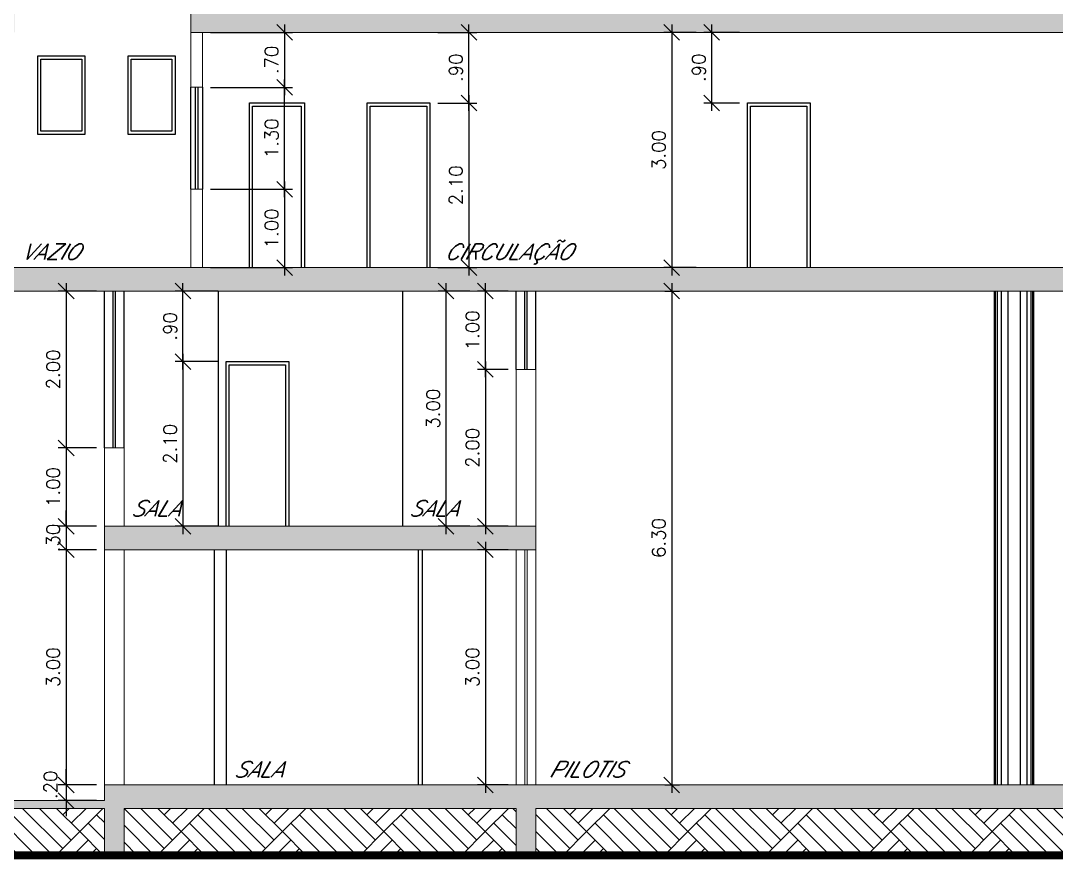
# Model space of a CAD drawing. Header units: millimetres. Extents: x 521 to 1055, y 261 to 520.
# Drawn here: x 800.36 to 813.57, y 472.3 to 483 of the extents above; entities that cross this region are included whole.
import ezdxf

# ---------------------------------------------------------------- set-up
doc = ezdxf.new("R2010")
doc.units = ezdxf.units.MM
doc.linetypes.add('CONTINU', pattern=[0])
doc.layers.add('0.1', color=8, linetype='Continuous', lineweight=13)
doc.styles.add('ROMANS', font='romans')
doc.styles.get("Standard").update_dxf_attribs({"font": 'romans.shx'})
doc.dimstyles.new('Fares Eng - 50', dxfattribs={"dimscale": 2, "dimtxt": 0.085, "dimasz": 0.1, "dimexe": 0.05, "dimexo": 0.05, "dimgap": 0.04, "dimtad": 1, "dimzin": 4, "dimdsep": 46, "dimtxsty": 'ROMANS', "dimblk1": 'OBLIQUE', "dimblk2": 'OBLIQUE', "dimsah": 1, "dimcen": 0.05, "dimdle": 0.05, "dimclrd": 8, "dimclre": 8, "dimclrt": 8, "dimaunit": 1, "dimadec": 0, "dimazin": 0, "dimtfac": 1, "dimtix": 1, "dimtmove": 2, "dimatfit": 0, "dimldrblk": 'OPEN90', "dimfxl": 1, "dimtolj": 1, "dimtzin": 0, "dimarcsym": 0})
pattern_1 = [(50, (0, 0), (0.273277003, -0.02390863), [0.028575, -0.314325]), (355, (0, 0), (-0.05286424, 0.286584964), [0.02286, -0.25146]), (100.451, (0.02277, -0.002), (0.22041375, 0.26267503), [0.024285, -0.267135]), (46.1842, (0, 0.0762), (0.40661856, -0.06306349), [0.0428625, -0.4714875]), (96.6356, (0.0339, 0.07094), (0.35610635, 0.37113833), [0.0364275, -0.4007025]), (351.184, (0, 0.0762), (0.3561069, 0.37113768), [0.03429, -0.37719]), (21, (0.0381, 0.05715), (0.22742232, -0.15339828), [0.028575, -0.314325]), (326, (0.0381, 0.05715), (0.09270304, 0.27628195), [0.02286, -0.25146]), (71.4514, (0.05705, 0.04437), (0.320124736, 0.12288429), [0.024285, -0.267135]), (37.5, (0, 0), (0.004632905, 0.126832558), [0, -0.248412, 0, -0.25527, 0, -0.2524125]), (7.5, (0, 0), (0.100229494, 0.150270862), [0, -0.145542, 0, -0.242697, 0, -0.0962025]), (327.5, (-0.08496, 0), (0.203385893, -0.008593116), [0, -0.09525, 0, -0.29718, 0, -0.394335]), (317.5, (-0.12306, 0), (0.222193772, 0.038139737), [0, -0.123825, 0, -0.197358, 0, -0.280035])]

# ---------------------------------------------------------------- blocks, each defined once
blk = doc.blocks.new('_OBLIQUE')
at = {"color": 0, "linetype": 'ByBlock'}
blk.add_line((-0.5, -0.5), (0.5, 0.5), dxfattribs=at)
blk = doc.blocks.new('*D2144')
at = {"layer": '0.1', "color": 8, "linetype": 'CONTINU', "lineweight": -2, "transparency": 16777216}
for p, q in [((809.173, 481.846), (809.173, 482.946)), ((809.528, 482.846), (809.073, 482.846)), ((809.528, 481.946), (809.073, 481.946))]:
    blk.add_line(p, q, dxfattribs=at)
at = {"layer": 'DEFPOINTS', "color": 0, "linetype": 'CONTINU', "lineweight": -2, "transparency": 16777216}
for p in [(809.173, 482.846), (809.628, 482.846), (809.628, 481.946)]:
    blk.add_point(p, dxfattribs=at)
at = {"layer": '0.1', "color": 8, "linetype": 'CONTINU', "lineweight": -2, "transparency": 16777216, "xscale": 0.2, "yscale": 0.2, "zscale": 0.2}
for p, rotation in [((809.173, 482.846), 90), ((809.173, 481.946), 270)]:
    blk.add_blockref('_OBLIQUE', p, dxfattribs=dict(at, rotation=rotation))
at = {"layer": '0.1', "color": 8, "linetype": 'CONTINU', "lineweight": -2, "transparency": 16777216, "insert": (809.008, 482.396), "char_height": 0.17, "attachment_point": 5, "rotation": 90, "style": 'ROMANS'}
blk.add_mtext('\\A1;.90', dxfattribs=at)
blk = doc.blocks.new('_Open90')
at = {"color": 0, "linetype": 'ByBlock', "lineweight": -2}
for p, q in [((0, 0), (-1, 0)), ((-0.5, 0.5), (0, 0)), ((0, 0), (-0.5, -0.5))]:
    blk.add_line(p, q, dxfattribs=at)
blk = doc.blocks.new('*D2131')
at = {"layer": '0.1', "color": 8, "linetype": 'CONTINU', "lineweight": -2, "transparency": 16777216}
for p, q in [((808.663, 482.946), (808.663, 479.746)), ((808.973, 482.846), (808.563, 482.846)), ((808.973, 479.846), (808.563, 479.846))]:
    blk.add_line(p, q, dxfattribs=at)
at = {"layer": 'DEFPOINTS', "color": 0, "linetype": 'CONTINU', "lineweight": -2, "transparency": 16777216}
for p in [(809.073, 482.846), (808.663, 479.846), (809.073, 479.846)]:
    blk.add_point(p, dxfattribs=at)
at = {"layer": '0.1', "color": 8, "linetype": 'CONTINU', "lineweight": -2, "transparency": 16777216, "xscale": 0.2, "yscale": 0.2, "zscale": 0.2}
for p, rotation in [((808.663, 482.846), 90), ((808.663, 479.846), 270)]:
    blk.add_blockref('_OBLIQUE', p, dxfattribs=dict(at, rotation=rotation))
at = {"layer": '0.1', "color": 8, "linetype": 'CONTINU', "lineweight": -2, "transparency": 16777216, "insert": (808.498, 481.346), "char_height": 0.17, "attachment_point": 5, "rotation": 90, "style": 'ROMANS'}
blk.add_mtext('\\A1;3.00', dxfattribs=at)
blk = doc.blocks.new('*D2138')
at = {"layer": '0.1', "color": 8, "linetype": 'CONTINU', "lineweight": -2, "transparency": 16777216}
for p, q in [((806.076, 482.046), (806.076, 479.746)), ((805.678, 481.946), (806.176, 481.946)), ((805.678, 479.846), (806.176, 479.846))]:
    blk.add_line(p, q, dxfattribs=at)
at = {"layer": 'DEFPOINTS', "color": 0, "linetype": 'CONTINU', "lineweight": -2, "transparency": 16777216}
for p in [(805.578, 481.946), (805.578, 479.846), (806.076, 479.846)]:
    blk.add_point(p, dxfattribs=at)
at = {"layer": '0.1', "color": 8, "linetype": 'CONTINU', "lineweight": -2, "transparency": 16777216, "xscale": 0.2, "yscale": 0.2, "zscale": 0.2}
for p, rotation in [((806.076, 481.946), 90), ((806.076, 479.846), 270)]:
    blk.add_blockref('_OBLIQUE', p, dxfattribs=dict(at, rotation=rotation))
at = {"layer": '0.1', "color": 8, "linetype": 'CONTINU', "lineweight": -2, "transparency": 16777216, "insert": (805.911, 480.896), "char_height": 0.17, "attachment_point": 5, "rotation": 90, "style": 'ROMANS'}
blk.add_mtext('\\A1;2.10', dxfattribs=at)
blk = doc.blocks.new('*D2139')
at = {"layer": '0.1', "color": 8, "linetype": 'CONTINU', "lineweight": -2, "transparency": 16777216}
for p, q in [((806.076, 481.846), (806.076, 482.946)), ((805.678, 482.846), (806.176, 482.846)), ((805.678, 481.946), (806.176, 481.946))]:
    blk.add_line(p, q, dxfattribs=at)
at = {"layer": 'DEFPOINTS', "color": 0, "linetype": 'CONTINU', "lineweight": -2, "transparency": 16777216}
for p in [(805.578, 482.846), (806.076, 482.846), (805.578, 481.946)]:
    blk.add_point(p, dxfattribs=at)
at = {"layer": '0.1', "color": 8, "linetype": 'CONTINU', "lineweight": -2, "transparency": 16777216, "xscale": 0.2, "yscale": 0.2, "zscale": 0.2}
for p, rotation in [((806.076, 482.846), 90), ((806.076, 481.946), 270)]:
    blk.add_blockref('_OBLIQUE', p, dxfattribs=dict(at, rotation=rotation))
at = {"layer": '0.1', "color": 8, "linetype": 'CONTINU', "lineweight": -2, "transparency": 16777216, "insert": (805.911, 482.396), "char_height": 0.17, "attachment_point": 5, "rotation": 90, "style": 'ROMANS'}
blk.add_mtext('\\A1;.90', dxfattribs=at)
blk = doc.blocks.new('*D2190')
at = {"layer": '0.1', "color": 8, "linetype": 'CONTINU', "lineweight": -2, "transparency": 16777216}
for p, q in [((803.725, 480.946), (803.725, 479.746)), ((802.778, 480.846), (803.825, 480.846)), ((802.778, 479.846), (803.825, 479.846))]:
    blk.add_line(p, q, dxfattribs=at)
at = {"layer": 'DEFPOINTS', "color": 0, "linetype": 'CONTINU', "lineweight": -2, "transparency": 16777216}
for p in [(802.678, 480.846), (802.678, 479.846), (803.725, 479.846)]:
    blk.add_point(p, dxfattribs=at)
at = {"layer": '0.1', "color": 8, "linetype": 'CONTINU', "lineweight": -2, "transparency": 16777216, "xscale": 0.2, "yscale": 0.2, "zscale": 0.2}
for p, rotation in [((803.725, 480.846), 90), ((803.725, 479.846), 270)]:
    blk.add_blockref('_OBLIQUE', p, dxfattribs=dict(at, rotation=rotation))
at = {"layer": '0.1', "color": 8, "linetype": 'CONTINU', "lineweight": -2, "transparency": 16777216, "insert": (803.56, 480.346), "char_height": 0.17, "attachment_point": 5, "rotation": 90, "style": 'ROMANS'}
blk.add_mtext('\\A1;1.00', dxfattribs=at)
blk = doc.blocks.new('*D2191')
at = {"layer": '0.1', "color": 8, "linetype": 'CONTINU', "lineweight": -2, "transparency": 16777216}
for p, q in [((802.778, 482.146), (803.825, 482.146)), ((803.725, 480.746), (803.725, 482.246)), ((802.778, 480.846), (803.825, 480.846))]:
    blk.add_line(p, q, dxfattribs=at)
at = {"layer": 'DEFPOINTS', "color": 0, "linetype": 'CONTINU', "lineweight": -2, "transparency": 16777216}
for p in [(802.678, 482.146), (803.725, 482.146), (802.678, 480.846)]:
    blk.add_point(p, dxfattribs=at)
at = {"layer": '0.1', "color": 8, "linetype": 'CONTINU', "lineweight": -2, "transparency": 16777216, "xscale": 0.2, "yscale": 0.2, "zscale": 0.2}
for p, rotation in [((803.725, 482.146), 90), ((803.725, 480.846), 270)]:
    blk.add_blockref('_OBLIQUE', p, dxfattribs=dict(at, rotation=rotation))
at = {"layer": '0.1', "color": 8, "linetype": 'CONTINU', "lineweight": -2, "transparency": 16777216, "insert": (803.56, 481.496), "char_height": 0.17, "attachment_point": 5, "rotation": 90, "style": 'ROMANS'}
blk.add_mtext('\\A1;1.30', dxfattribs=at)
blk = doc.blocks.new('*D2192')
at = {"layer": '0.1', "color": 8, "linetype": 'CONTINU', "lineweight": -2, "transparency": 16777216}
for p, q in [((803.725, 482.946), (803.725, 482.046)), ((802.778, 482.846), (803.825, 482.846)), ((802.778, 482.146), (803.825, 482.146))]:
    blk.add_line(p, q, dxfattribs=at)
at = {"layer": 'DEFPOINTS', "color": 0, "linetype": 'CONTINU', "lineweight": -2, "transparency": 16777216}
for p in [(802.678, 482.846), (802.678, 482.146), (803.725, 482.146)]:
    blk.add_point(p, dxfattribs=at)
at = {"layer": '0.1', "color": 8, "linetype": 'CONTINU', "lineweight": -2, "transparency": 16777216, "xscale": 0.2, "yscale": 0.2, "zscale": 0.2}
for p, rotation in [((803.725, 482.846), 90), ((803.725, 482.146), 270)]:
    blk.add_blockref('_OBLIQUE', p, dxfattribs=dict(at, rotation=rotation))
at = {"layer": '0.1', "color": 8, "linetype": 'CONTINU', "lineweight": -2, "transparency": 16777216, "insert": (803.56, 482.496), "char_height": 0.17, "attachment_point": 5, "rotation": 90, "style": 'ROMANS'}
blk.add_mtext('\\A1;.70', dxfattribs=at)
blk = doc.blocks.new('*D2193')
at = {"layer": '0.1', "color": 8, "linetype": 'CONTINU', "lineweight": -2, "transparency": 16777216}
for p, q in [((800.939, 479.646), (800.939, 477.446)), ((801.328, 479.546), (800.839, 479.546)), ((801.328, 477.546), (800.839, 477.546))]:
    blk.add_line(p, q, dxfattribs=at)
at = {"layer": 'DEFPOINTS', "color": 0, "linetype": 'CONTINU', "lineweight": -2, "transparency": 16777216}
for p in [(801.428, 479.546), (800.939, 477.546), (801.428, 477.546)]:
    blk.add_point(p, dxfattribs=at)
at = {"layer": '0.1', "color": 8, "linetype": 'CONTINU', "lineweight": -2, "transparency": 16777216, "xscale": 0.2, "yscale": 0.2, "zscale": 0.2}
for p, rotation in [((800.939, 479.546), 90), ((800.939, 477.546), 270)]:
    blk.add_blockref('_OBLIQUE', p, dxfattribs=dict(at, rotation=rotation))
at = {"layer": '0.1', "color": 8, "linetype": 'CONTINU', "lineweight": -2, "transparency": 16777216, "insert": (800.774, 478.546), "char_height": 0.17, "attachment_point": 5, "rotation": 90, "style": 'ROMANS'}
blk.add_mtext('\\A1;2.00', dxfattribs=at)
blk = doc.blocks.new('*D2194')
at = {"layer": '0.1', "color": 8, "linetype": 'CONTINU', "lineweight": -2, "transparency": 16777216}
for p, q in [((800.939, 477.646), (800.939, 476.446)), ((801.328, 477.546), (800.839, 477.546)), ((801.328, 476.546), (800.839, 476.546))]:
    blk.add_line(p, q, dxfattribs=at)
at = {"layer": 'DEFPOINTS', "color": 0, "linetype": 'CONTINU', "lineweight": -2, "transparency": 16777216}
for p in [(801.428, 477.546), (800.939, 476.546), (801.428, 476.546)]:
    blk.add_point(p, dxfattribs=at)
at = {"layer": '0.1', "color": 8, "linetype": 'CONTINU', "lineweight": -2, "transparency": 16777216, "xscale": 0.2, "yscale": 0.2, "zscale": 0.2}
for p, rotation in [((800.939, 477.546), 90), ((800.939, 476.546), 270)]:
    blk.add_blockref('_OBLIQUE', p, dxfattribs=dict(at, rotation=rotation))
at = {"layer": '0.1', "color": 8, "linetype": 'CONTINU', "lineweight": -2, "transparency": 16777216, "insert": (800.774, 477.046), "char_height": 0.17, "attachment_point": 5, "rotation": 90, "style": 'ROMANS'}
blk.add_mtext('\\A1;1.00', dxfattribs=at)
blk = doc.blocks.new('*D2195')
at = {"layer": '0.1', "color": 8, "linetype": 'CONTINU', "lineweight": -2, "transparency": 16777216}
for p, q in [((800.939, 476.546), (800.939, 476.746)), ((801.328, 476.546), (800.839, 476.546)), ((800.939, 476.546), (800.939, 476.246)), ((801.328, 476.246), (800.839, 476.246)), ((800.939, 476.246), (800.939, 476.046))]:
    blk.add_line(p, q, dxfattribs=at)
at = {"layer": 'DEFPOINTS', "color": 0, "linetype": 'CONTINU', "lineweight": -2, "transparency": 16777216}
for p in [(801.428, 476.546), (800.939, 476.246), (801.428, 476.246)]:
    blk.add_point(p, dxfattribs=at)
at = {"layer": '0.1', "color": 8, "linetype": 'CONTINU', "lineweight": -2, "transparency": 16777216, "xscale": 0.2, "yscale": 0.2, "zscale": 0.2}
for p, rotation in [((800.939, 476.546), 270), ((800.939, 476.246), 90)]:
    blk.add_blockref('_OBLIQUE', p, dxfattribs=dict(at, rotation=rotation))
at = {"layer": '0.1', "color": 8, "linetype": 'CONTINU', "lineweight": -2, "transparency": 16777216, "insert": (800.774, 476.396), "char_height": 0.17, "attachment_point": 5, "rotation": 90, "style": 'ROMANS'}
blk.add_mtext('\\A1;.30', dxfattribs=at)
blk = doc.blocks.new('*D2196')
at = {"layer": '0.1', "color": 8, "linetype": 'CONTINU', "lineweight": -2, "transparency": 16777216}
for p, q in [((800.939, 476.346), (800.939, 473.146)), ((801.328, 476.246), (800.839, 476.246)), ((801.328, 473.246), (800.839, 473.246))]:
    blk.add_line(p, q, dxfattribs=at)
at = {"layer": 'DEFPOINTS', "color": 0, "linetype": 'CONTINU', "lineweight": -2, "transparency": 16777216}
for p in [(801.428, 476.246), (800.939, 473.246), (801.428, 473.246)]:
    blk.add_point(p, dxfattribs=at)
at = {"layer": '0.1', "color": 8, "linetype": 'CONTINU', "lineweight": -2, "transparency": 16777216, "xscale": 0.2, "yscale": 0.2, "zscale": 0.2}
for p, rotation in [((800.939, 476.246), 90), ((800.939, 473.246), 270)]:
    blk.add_blockref('_OBLIQUE', p, dxfattribs=dict(at, rotation=rotation))
at = {"layer": '0.1', "color": 8, "linetype": 'CONTINU', "lineweight": -2, "transparency": 16777216, "insert": (800.774, 474.746), "char_height": 0.17, "attachment_point": 5, "rotation": 90, "style": 'ROMANS'}
blk.add_mtext('\\A1;3.00', dxfattribs=at)
blk = doc.blocks.new('*D2197')
at = {"layer": '0.1', "color": 8, "linetype": 'CONTINU', "lineweight": -2, "transparency": 16777216}
for p, q in [((800.939, 473.246), (800.939, 473.446)), ((801.328, 473.246), (800.839, 473.246)), ((800.939, 473.246), (800.939, 473.046)), ((801.328, 473.046), (800.839, 473.046)), ((800.939, 473.046), (800.939, 472.846))]:
    blk.add_line(p, q, dxfattribs=at)
at = {"layer": 'DEFPOINTS', "color": 0, "linetype": 'CONTINU', "lineweight": -2, "transparency": 16777216}
for p in [(801.428, 473.246), (800.939, 473.046), (801.428, 473.046)]:
    blk.add_point(p, dxfattribs=at)
at = {"layer": '0.1', "color": 8, "linetype": 'CONTINU', "lineweight": -2, "transparency": 16777216, "xscale": 0.2, "yscale": 0.2, "zscale": 0.2}
for p, rotation in [((800.939, 473.246), 270), ((800.939, 473.046), 90)]:
    blk.add_blockref('_OBLIQUE', p, dxfattribs=dict(at, rotation=rotation))
at = {"layer": '0.1', "color": 8, "linetype": 'CONTINU', "lineweight": -2, "transparency": 16777216, "insert": (800.739, 473.246), "char_height": 0.17, "attachment_point": 5, "rotation": 90, "style": 'ROMANS'}
blk.add_mtext('\\A1;.20', dxfattribs=at)
blk = doc.blocks.new('*D2198')
at = {"layer": '0.1', "color": 8, "linetype": 'CONTINU', "lineweight": -2, "transparency": 16777216}
for p, q in [((802.429, 478.746), (802.429, 476.446)), ((802.878, 478.646), (802.329, 478.646)), ((802.878, 476.546), (802.329, 476.546))]:
    blk.add_line(p, q, dxfattribs=at)
at = {"layer": 'DEFPOINTS', "color": 0, "linetype": 'CONTINU', "lineweight": -2, "transparency": 16777216}
for p in [(802.978, 478.646), (802.429, 476.546), (802.978, 476.546)]:
    blk.add_point(p, dxfattribs=at)
at = {"layer": '0.1', "color": 8, "linetype": 'CONTINU', "lineweight": -2, "transparency": 16777216, "xscale": 0.2, "yscale": 0.2, "zscale": 0.2}
for p, rotation in [((802.429, 478.646), 90), ((802.429, 476.546), 270)]:
    blk.add_blockref('_OBLIQUE', p, dxfattribs=dict(at, rotation=rotation))
at = {"layer": '0.1', "color": 8, "linetype": 'CONTINU', "lineweight": -2, "transparency": 16777216, "insert": (802.264, 477.596), "char_height": 0.17, "attachment_point": 5, "rotation": 90, "style": 'ROMANS'}
blk.add_mtext('\\A1;2.10', dxfattribs=at)
blk = doc.blocks.new('*D2199')
at = {"layer": '0.1', "color": 8, "linetype": 'CONTINU', "lineweight": -2, "transparency": 16777216}
for p, q in [((802.429, 478.546), (802.429, 479.646)), ((802.878, 479.546), (802.329, 479.546)), ((802.878, 478.646), (802.329, 478.646))]:
    blk.add_line(p, q, dxfattribs=at)
at = {"layer": 'DEFPOINTS', "color": 0, "linetype": 'CONTINU', "lineweight": -2, "transparency": 16777216}
for p in [(802.429, 479.546), (802.978, 479.546), (802.978, 478.646)]:
    blk.add_point(p, dxfattribs=at)
at = {"layer": '0.1', "color": 8, "linetype": 'CONTINU', "lineweight": -2, "transparency": 16777216, "xscale": 0.2, "yscale": 0.2, "zscale": 0.2}
for p, rotation in [((802.429, 479.546), 90), ((802.429, 478.646), 270)]:
    blk.add_blockref('_OBLIQUE', p, dxfattribs=dict(at, rotation=rotation))
at = {"layer": '0.1', "color": 8, "linetype": 'CONTINU', "lineweight": -2, "transparency": 16777216, "insert": (802.264, 479.096), "char_height": 0.17, "attachment_point": 5, "rotation": 90, "style": 'ROMANS'}
blk.add_mtext('\\A1;.90', dxfattribs=at)
blk = doc.blocks.new('*D2200')
at = {"layer": '0.1', "color": 8, "linetype": 'CONTINU', "lineweight": -2, "transparency": 16777216}
for p, q in [((806.287, 478.646), (806.287, 476.446)), ((806.578, 478.546), (806.187, 478.546)), ((806.578, 476.546), (806.187, 476.546))]:
    blk.add_line(p, q, dxfattribs=at)
at = {"layer": 'DEFPOINTS', "color": 0, "linetype": 'CONTINU', "lineweight": -2, "transparency": 16777216}
for p in [(806.678, 478.546), (806.287, 476.546), (806.678, 476.546)]:
    blk.add_point(p, dxfattribs=at)
at = {"layer": '0.1', "color": 8, "linetype": 'CONTINU', "lineweight": -2, "transparency": 16777216, "xscale": 0.2, "yscale": 0.2, "zscale": 0.2}
for p, rotation in [((806.287, 478.546), 90), ((806.287, 476.546), 270)]:
    blk.add_blockref('_OBLIQUE', p, dxfattribs=dict(at, rotation=rotation))
at = {"layer": '0.1', "color": 8, "linetype": 'CONTINU', "lineweight": -2, "transparency": 16777216, "insert": (806.122, 477.546), "char_height": 0.17, "attachment_point": 5, "rotation": 90, "style": 'ROMANS'}
blk.add_mtext('\\A1;2.00', dxfattribs=at)
blk = doc.blocks.new('*D2201')
at = {"layer": '0.1', "color": 8, "linetype": 'CONTINU', "lineweight": -2, "transparency": 16777216}
for p, q in [((806.287, 478.446), (806.287, 479.646)), ((806.578, 479.546), (806.187, 479.546)), ((806.578, 478.546), (806.187, 478.546))]:
    blk.add_line(p, q, dxfattribs=at)
at = {"layer": 'DEFPOINTS', "color": 0, "linetype": 'CONTINU', "lineweight": -2, "transparency": 16777216}
for p in [(806.287, 479.546), (806.678, 479.546), (806.678, 478.546)]:
    blk.add_point(p, dxfattribs=at)
at = {"layer": '0.1', "color": 8, "linetype": 'CONTINU', "lineweight": -2, "transparency": 16777216, "xscale": 0.2, "yscale": 0.2, "zscale": 0.2}
for p, rotation in [((806.287, 479.546), 90), ((806.287, 478.546), 270)]:
    blk.add_blockref('_OBLIQUE', p, dxfattribs=dict(at, rotation=rotation))
at = {"layer": '0.1', "color": 8, "linetype": 'CONTINU', "lineweight": -2, "transparency": 16777216, "insert": (806.122, 479.046), "char_height": 0.17, "attachment_point": 5, "rotation": 90, "style": 'ROMANS'}
blk.add_mtext('\\A1;1.00', dxfattribs=at)
blk = doc.blocks.new('*D2202')
at = {"layer": '0.1', "color": 8, "linetype": 'CONTINU', "lineweight": -2, "transparency": 16777216}
for p, q in [((805.785, 476.446), (805.785, 479.646)), ((806.087, 479.546), (805.685, 479.546)), ((806.087, 476.546), (805.685, 476.546))]:
    blk.add_line(p, q, dxfattribs=at)
at = {"layer": 'DEFPOINTS', "color": 0, "linetype": 'CONTINU', "lineweight": -2, "transparency": 16777216}
for p in [(805.785, 479.546), (806.187, 479.546), (806.187, 476.546)]:
    blk.add_point(p, dxfattribs=at)
at = {"layer": '0.1', "color": 8, "linetype": 'CONTINU', "lineweight": -2, "transparency": 16777216, "xscale": 0.2, "yscale": 0.2, "zscale": 0.2}
for p, rotation in [((805.785, 479.546), 90), ((805.785, 476.546), 270)]:
    blk.add_blockref('_OBLIQUE', p, dxfattribs=dict(at, rotation=rotation))
at = {"layer": '0.1', "color": 8, "linetype": 'CONTINU', "lineweight": -2, "transparency": 16777216, "insert": (805.62, 478.046), "char_height": 0.17, "attachment_point": 5, "rotation": 90, "style": 'ROMANS'}
blk.add_mtext('\\A1;3.00', dxfattribs=at)
blk = doc.blocks.new('*D2203')
at = {"layer": '0.1', "color": 8, "linetype": 'CONTINU', "lineweight": -2, "transparency": 16777216}
for p, q in [((808.663, 479.646), (808.663, 473.146)), ((808.573, 479.546), (808.763, 479.546)), ((808.573, 473.246), (808.763, 473.246))]:
    blk.add_line(p, q, dxfattribs=at)
at = {"layer": 'DEFPOINTS', "color": 0, "linetype": 'CONTINU', "lineweight": -2, "transparency": 16777216}
for p in [(808.473, 479.546), (808.473, 473.246), (808.663, 473.246)]:
    blk.add_point(p, dxfattribs=at)
at = {"layer": '0.1', "color": 8, "linetype": 'CONTINU', "lineweight": -2, "transparency": 16777216, "xscale": 0.2, "yscale": 0.2, "zscale": 0.2}
for p, rotation in [((808.663, 479.546), 90), ((808.663, 473.246), 270)]:
    blk.add_blockref('_OBLIQUE', p, dxfattribs=dict(at, rotation=rotation))
at = {"layer": '0.1', "color": 8, "linetype": 'CONTINU', "lineweight": -2, "transparency": 16777216, "insert": (808.498, 476.396), "char_height": 0.17, "attachment_point": 5, "rotation": 90, "style": 'ROMANS'}
blk.add_mtext('\\A1;6.30', dxfattribs=at)
blk = doc.blocks.new('*D2204')
at = {"layer": '0.1', "color": 8, "linetype": 'CONTINU', "lineweight": -2, "transparency": 16777216}
for p, q in [((806.287, 476.346), (806.287, 473.146)), ((806.578, 476.246), (806.187, 476.246)), ((806.578, 473.246), (806.187, 473.246))]:
    blk.add_line(p, q, dxfattribs=at)
at = {"layer": 'DEFPOINTS', "color": 0, "linetype": 'CONTINU', "lineweight": -2, "transparency": 16777216}
for p in [(806.678, 476.246), (806.287, 473.246), (806.678, 473.246)]:
    blk.add_point(p, dxfattribs=at)
at = {"layer": '0.1', "color": 8, "linetype": 'CONTINU', "lineweight": -2, "transparency": 16777216, "xscale": 0.2, "yscale": 0.2, "zscale": 0.2}
for p, rotation in [((806.287, 476.246), 90), ((806.287, 473.246), 270)]:
    blk.add_blockref('_OBLIQUE', p, dxfattribs=dict(at, rotation=rotation))
at = {"layer": '0.1', "color": 8, "linetype": 'CONTINU', "lineweight": -2, "transparency": 16777216, "insert": (806.122, 474.746), "char_height": 0.17, "attachment_point": 5, "rotation": 90, "style": 'ROMANS'}
blk.add_mtext('\\A1;3.00', dxfattribs=at)

msp = doc.modelspace()

# ---------------------------------------------------------------- hatches: boundary and pattern name
at = {"layer": '0.1', "linetype": 'CONTINU', "lineweight": -2}
h = msp.add_hatch(dxfattribs=at)
h.set_pattern_fill('AR-CONC', color=8, scale=0.0015, style=0, double=1)
h.set_pattern_definition(pattern_1)
h.paths.add_polyline_path([(820.29783, 493.04621), (810.40733, 493.04621), (810.40733, 492.74621), (820.29783, 492.74621)])
h.paths.add_polyline_path([(820.29783, 489.74621), (810.40733, 489.74621), (810.40733, 489.44621), (820.29783, 489.44621)])
h.paths.add_polyline_path([(820.29783, 486.44621), (810.40733, 486.44621), (810.40733, 486.14621), (820.29783, 486.14621)])
h.paths.add_polyline_path([(820.29783, 483.14621), (810.40733, 483.14621), (810.40733, 482.84621), (820.29783, 482.84621)])
h = msp.add_hatch(dxfattribs=at)
h.set_pattern_fill('AR-CONC', color=8, scale=0.0015, style=0, double=1)
h.set_pattern_definition(pattern_1)
h.paths.add_polyline_path([(810.40733, 486.14621), (810.40733, 486.44621), (802.52774, 486.44621), (802.52774, 486.14621)])
h.paths.add_polyline_path([(800.27774, 486.44621), (800.02774, 486.44621), (800.02774, 486.14621), (800.27774, 486.14621)])
h.paths.add_polyline_path([(800.27774, 483.14621), (800.02774, 483.14621), (800.02774, 482.84621), (800.27774, 482.84621)])
h.paths.add_polyline_path([(802.52774, 483.14621), (802.52774, 482.84621), (810.40733, 482.84621), (810.40733, 483.14621)])
h.paths.add_polyline_path([(810.40733, 479.54621), (810.40733, 479.84621), (800.02774, 479.84621), (800.02774, 479.54621)])
h.paths.add_polyline_path([(801.42774, 476.54621), (801.42774, 476.24621), (806.92774, 476.24621), (806.92774, 476.54621)])
h.paths.add_polyline_path([(806.67774, 472.94621), (806.67774, 472.34621), (806.92774, 472.34621), (806.92774, 472.94621), (810.40733, 472.94621), (810.40733, 473.24621), (801.42774, 473.24621), (801.42774, 473.04621), (799.22774, 473.04621), (799.22774, 473.24621), (796.42774, 473.24621), (796.42774, 472.34621), (796.57774, 472.34621), (796.57774, 472.94621), (799.07774, 472.94621), (799.07774, 472.34621), (799.22774, 472.34621), (799.22774, 472.94621), (801.42774, 472.94621), (801.42774, 472.34621), (801.67774, 472.34621), (801.67774, 472.94621)])
h.paths.add_polyline_path([(796.57774, 476.04621), (799.07774, 476.04621), (799.07774, 475.74621), (799.22774, 475.74621), (799.22774, 476.14621), (796.42774, 476.14621), (796.42774, 475.74621), (796.57774, 475.74621)])
h.paths.add_polyline_path([(800.58854, 472.99144), (800.58854, 473.50097), (800.88854, 473.50097), (800.88854, 472.99144)], flags=9)
h = msp.add_hatch(dxfattribs=at)
h.set_pattern_fill('AR-CONC', color=8, scale=0.0015, style=0, double=1)
h.set_pattern_definition(pattern_1)
h.paths.add_polyline_path([(820.29783, 479.84621), (810.40733, 479.84621), (810.40733, 479.54621), (820.29783, 479.54621)])
h.paths.add_polyline_path([(820.29783, 473.24621), (810.40733, 473.24621), (810.40733, 472.94621), (820.29783, 472.94621)])
h = msp.add_hatch(dxfattribs=at)
h.set_pattern_fill('AR-PARQ1', color=8, scale=0.003, angle=45, style=0, double=1)
h.paths.add_polyline_path([(796.57774, 472.94621), (796.57774, 472.34621), (799.07774, 472.34621), (799.07774, 472.94621)])
h.paths.add_polyline_path([(799.22774, 472.94621), (799.22774, 472.34621), (801.42774, 472.34621), (801.42774, 472.94621)])
h.paths.add_polyline_path([(801.67774, 472.94621), (801.67774, 472.34621), (806.67774, 472.34621), (806.67774, 472.94621)])
h.paths.add_polyline_path([(806.92774, 472.94621), (806.92774, 472.34621), (810.40733, 472.34621), (810.40733, 472.94621)])
h.paths.add_polyline_path([(810.40733, 472.94621), (810.40733, 472.34621), (820.29783, 472.34621), (820.29783, 472.94621)])

# ---------------------------------------------------------------- linework, layer by layer
at = {"layer": '0.1', "color": 7}
for p, q in [((802.52774, 483.14621), (802.52774, 482.14621)), ((802.52774, 482.84621), (847.52774, 482.84621)), ((802.67774, 482.84621), (802.67774, 482.14621)), ((802.52774, 482.14621), (802.67774, 482.14621)), ((802.52774, 480.84621), (802.67774, 480.84621)), ((802.52774, 480.84621), (802.52774, 479.84621)), ((802.67774, 480.84621), (802.67774, 479.84621)), ((800.02774, 479.84621), (850.02774, 479.84621)), ((800.02774, 479.54621), (850.02774, 479.54621)), ((806.67774, 478.54621), (806.67774, 476.54621)), ((806.67774, 478.54621), (806.92774, 478.54621)), ((806.92774, 478.54621), (806.92774, 476.24621)), ((801.42774, 477.54621), (801.42774, 473.04621)), ((801.42774, 477.54621), (801.67774, 477.54621)), ((801.67774, 477.54621), (801.67774, 476.54621)), ((801.42774, 476.54621), (806.92774, 476.54621)), ((801.42774, 476.24621), (806.92774, 476.24621)), ((801.67774, 476.24621), (801.67774, 473.24621)), ((801.42774, 473.24621), (844.42774, 473.24621)), ((799.22774, 473.04621), (801.42774, 473.04621)), ((799.22774, 472.94621), (801.42774, 472.94621)), ((801.42774, 472.94621), (801.42774, 472.34621)), ((801.67774, 472.94621), (806.67774, 472.94621)), ((801.67774, 472.94621), (801.67774, 472.34621)), ((806.67774, 472.94621), (806.67774, 472.34621)), ((806.92774, 472.94621), (829.42774, 472.94621)), ((806.92774, 472.94621), (806.92774, 472.34621))]:
    msp.add_line(p, q, dxfattribs=at)
at = {"layer": '0.1', "color": 8, "linetype": 'CONTINU', "lineweight": -2}
for p, q in [((802.52774, 480.84621), (802.52774, 482.14621)), ((802.58774, 480.84621), (802.58774, 482.14621)), ((802.61774, 482.14621), (802.61774, 480.84621)), ((802.67774, 482.14621), (802.67774, 480.84621)), ((801.42774, 477.54621), (801.42774, 479.54621)), ((801.53774, 477.54621), (801.53774, 479.54621)), ((801.56774, 477.54621), (801.56774, 479.54621)), ((801.67774, 477.54621), (801.67774, 479.54621)), ((802.87774, 479.54621), (802.87774, 476.54621)), ((805.22774, 479.54621), (805.22774, 476.54621)), ((806.67774, 478.54621), (806.67774, 479.54621)), ((806.78774, 478.54621), (806.78774, 479.54621)), ((806.81774, 478.54621), (806.81774, 479.54621)), ((806.92774, 478.54621), (806.92774, 479.54621)), ((812.77774, 479.54621), (812.77774, 473.24621)), ((812.78898, 479.54621), (812.78898, 473.24621)), ((812.81333, 479.54621), (812.81333, 473.24621)), ((812.8639, 479.54621), (812.8639, 473.24621)), ((812.95006, 479.54621), (812.95006, 473.24621)), ((813.10541, 479.54621), (813.10541, 473.24621)), ((813.19158, 479.54621), (813.19158, 473.24621)), ((813.24215, 479.54621), (813.24215, 473.24621)), ((813.2665, 479.54621), (813.2665, 473.24621)), ((813.27774, 479.54621), (813.27774, 473.24621)), ((802.82774, 476.24621), (802.82774, 473.24621)), ((802.97774, 476.24621), (802.97774, 473.24621)), ((805.42774, 476.24621), (805.42774, 473.24621)), ((805.47774, 476.24621), (805.47774, 473.24621))]:
    msp.add_line(p, q, dxfattribs=at)
at = {"layer": '0.1', "color": 8}
for p, q in [((806.67774, 476.24621), (806.67774, 473.24621)), ((806.78774, 476.24621), (806.78774, 473.24621)), ((806.81774, 476.24621), (806.81774, 473.24621)), ((806.92774, 476.24621), (806.92774, 473.24621))]:
    msp.add_line(p, q, dxfattribs=at)
at = {"layer": '0.1', "color": 8, "linetype": 'CONTINU', "lineweight": -2}
for points in [[(800.57774, 482.54621), (801.17774, 482.54621), (801.17774, 481.54621), (800.57774, 481.54621)], [(801.72774, 482.54621), (802.32774, 482.54621), (802.32774, 481.54621), (801.72774, 481.54621)], [(800.61774, 482.50621), (801.13774, 482.50621), (801.13774, 481.58621), (800.61774, 481.58621)], [(801.76774, 482.50621), (802.28774, 482.50621), (802.28774, 481.58621), (801.76774, 481.58621)]]:
    msp.add_lwpolyline(points, close=True, dxfattribs=at)
for points in [[(803.27774, 479.84621), (803.27774, 481.94621), (803.97774, 481.94621), (803.97774, 479.84621)], [(803.31774, 479.84621), (803.31774, 481.90621), (803.93774, 481.90621), (803.93774, 479.84621)], [(804.77774, 479.84621), (804.77774, 481.94621), (805.57774, 481.94621), (805.57774, 479.84621)], [(804.81774, 479.84621), (804.81774, 481.90621), (805.53774, 481.90621), (805.53774, 479.84621)], [(809.62774, 479.84621), (809.62774, 481.94621), (810.42774, 481.94621), (810.42774, 479.84621)], [(809.66774, 479.84621), (809.66774, 481.90621), (810.38774, 481.90621), (810.38774, 479.84621)], [(802.97774, 476.54621), (802.97774, 478.64621), (803.77774, 478.64621), (803.77774, 476.54621)], [(803.01774, 476.54621), (803.01774, 478.60621), (803.73774, 478.60621), (803.73774, 476.54621)]]:
    msp.add_lwpolyline(points, dxfattribs=at)
at = {"layer": '0.1', "color": 8, "linetype": 'CONTINU', "lineweight": -2, "const_width": 0.1}
msp.add_lwpolyline([(851.52606, 472.79621), (844.47774, 472.79621), (844.47774, 472.34621), (796.37774, 472.34621), (796.37774, 472.79621), (795.43767, 472.79621)], dxfattribs=at)

# ---------------------------------------------------------------- texts
at = {"layer": '0.1', "color": 8, "oblique": 30}
for s, p in [('VAZIO', (800.36357, 479.9476)), ('CIRCULAÇÃO', (805.76284, 479.9476)), ('SALA', (801.75822, 476.67321)), ('SALA', (805.30459, 476.67321)), ('SALA', (803.07133, 473.34313)), ('PILOTIS', (807.0915, 473.34313))]:
    msp.add_text(s, height=0.2, dxfattribs=at).set_placement(p)

# ---------------------------------------------------------------- dimensions: what is measured, and where the dimension line sits
at = {"layer": '0.1', "color": 8, "linetype": 'CONTINU', "lineweight": -2}
for base, p1, p2, picture, middle in [((803.72545, 482.14621), (802.67774, 482.84621), (802.67774, 482.14621), '*D2192', (803.56045, 482.49621)), ((806.07606, 482.84621), (805.57774, 481.94621), (805.57774, 482.84621), '*D2139', (805.91106, 482.39621)), ((808.66323, 479.84621), (809.0732, 482.84621), (809.0732, 479.84621), '*D2131', (808.49823, 481.34621)), ((809.1732, 482.84621), (809.62774, 481.94621), (809.62774, 482.84621), '*D2144', (809.0082, 482.39621)), ((803.72545, 482.14621), (802.67774, 480.84621), (802.67774, 482.14621), '*D2191', (803.56045, 481.49621)), ((806.07606, 479.84621), (805.57774, 481.94621), (805.57774, 479.84621), '*D2138', (805.91106, 480.89621)), ((803.72545, 479.84621), (802.67774, 480.84621), (802.67774, 479.84621), '*D2190', (803.56045, 480.34621)), ((800.93854, 477.54621), (801.42774, 479.54621), (801.42774, 477.54621), '*D2193', (800.77354, 478.54621)), ((802.42875, 479.54621), (802.97774, 478.64621), (802.97774, 479.54621), '*D2199', (802.26375, 479.09621)), ((805.78519, 479.54621), (806.18657, 476.54621), (806.18657, 479.54621), '*D2202', (805.62019, 478.04621)), ((806.28657, 479.54621), (806.67774, 478.54621), (806.67774, 479.54621), '*D2201', (806.12157, 479.04621)), ((808.66323, 473.24621), (808.47314, 479.54621), (808.47314, 473.24621), '*D2203', (808.49823, 476.39621)), ((802.42875, 476.54621), (802.97774, 478.64621), (802.97774, 476.54621), '*D2198', (802.26375, 477.59621)), ((806.28657, 476.54621), (806.67774, 478.54621), (806.67774, 476.54621), '*D2200', (806.12157, 477.54621)), ((800.93854, 476.54621), (801.42774, 477.54621), (801.42774, 476.54621), '*D2194', (800.77354, 477.04621)), ((800.93854, 476.24621), (801.42774, 476.54621), (801.42774, 476.24621), '*D2195', (800.77354, 476.39621)), ((800.93854, 473.24621), (801.42774, 476.24621), (801.42774, 473.24621), '*D2196', (800.77354, 474.74621)), ((806.28657, 473.24621), (806.67774, 476.24621), (806.67774, 473.24621), '*D2204', (806.12157, 474.74621))]:
    dim = msp.add_linear_dim(base=base, p1=p1, p2=p2, angle=90, dimstyle='Fares Eng - 50', dxfattribs=at)
    dim.commit()
    dim.dimension.update_dxf_attribs({"geometry": picture, "text_midpoint": middle})
dim = msp.add_linear_dim(base=(800.93854, 473.04621), p1=(801.42774, 473.24621), p2=(801.42774, 473.04621), angle=90, dimstyle='Fares Eng - 50', dxfattribs=at)
dim.commit()
dim.dimension.update_dxf_attribs({"geometry": '*D2197', "text_midpoint": (800.73854, 473.24621), "dimtype": 160})

doc.saveas('drawing.dxf')
